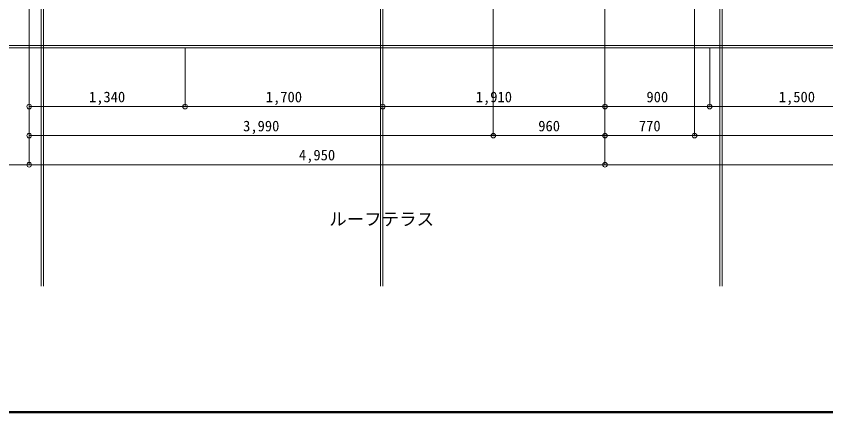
# Model space of a CAD drawing. Units: millimetres at full size, sheet at 1:50. Extents: x -9674 to 9699, y -6794 to 6791.
# Drawn here: x -3144 to 3816, y -6794 to -3380 of the extents above; entities that cross this region are included whole.
import ezdxf
from ezdxf.enums import TextEntityAlignment as Align

# ---------------------------------------------------------------- set-up
doc = ezdxf.new("R2010")
doc.units = ezdxf.units.MM
doc.header["$LTSCALE"] = 50
doc.header["$PDMODE"] = 32
doc.header["$PDSIZE"] = 40
doc.linetypes.add('CHAIN2', pattern=[12, 9, -1, 1, -1])
for name, color, linetype, lineweight in [('0-0_図面枠', 7, 'Continuous', 9), ('1-0_芯', 7, 'CHAIN2', 9), ('1-6_ﾊﾞﾙｺﾆｰ・階段', 7, 'Continuous', 9), ('1-A_文字', 7, 'Continuous', 9), ('1-B_寸法', 7, 'Continuous', 9)]:
    doc.layers.add(name, color=color, linetype=linetype, lineweight=lineweight)
doc.styles.add('ＭＳ ゴシック', font='')
doc.styles.get('ＭＳ ゴシック').set_extended_font_data('MS Gothic')

msp = doc.modelspace()

# ---------------------------------------------------------------- linework, layer by layer
at = {"layer": '0-0_図面枠'}
for p, q in [((-9673.92, -6793.93), (9698.92, -6793.93)), ((-9672.16, -6792.16), (9697.16, -6792.16)), ((-9670.4, -6790.4), (9695.4, -6790.4)), ((9693.64, -6788.64), (-9668.64, -6788.64)), ((-9666.87, -6786.88), (9691.87, -6786.88)), ((-9665.11, -6785.11), (9690.11, -6785.11)), ((-9663.35, -6783.35), (9688.35, -6783.35))]:
    msp.add_line(p, q, dxfattribs=at)
at = {"layer": '1-0_芯'}
for p, q in [((-3032.5, -3658.14), (-3032.5, 5061.86)), ((1917.5, -3658.14), (1917.5, 5061.86)), ((957.5, -3658.14), (957.5, 247.86)), ((2687.5, -3658.14), (2687.5, 247.86))]:
    msp.add_line(p, q, dxfattribs=at)
at = {"layer": '1-6_ﾊﾞﾙｺﾆｰ・階段'}
for p, q in [((-12.5, -3028.14), (-12.5, -5703.77)), ((7.5, -3028.14), (7.5, -5703.77)), ((2903.5, -3028.14), (2903.5, -5703.77)), ((2923.5, -3028.14), (2923.5, -5703.77)), ((-2928.5, -3133.14), (-2928.5, -5703.77)), ((-2908.5, -3133.14), (-2908.5, -5703.77)), ((-6242.5, -3633.14), (6237.5, -3633.14)), ((-6242.5, -3653.14), (6237.5, -3653.14))]:
    msp.add_line(p, q, dxfattribs=at)
at = {"layer": '1-B_寸法'}
for p, q in [((-3032.5, -3658.14), (-3032.5, -4658.14)), ((-1692.5, -3658.14), (-1692.5, -4158.14)), ((7.5, -3658.14), (7.5, -4158.14)), ((957.5, -3658.14), (957.5, -4408.14)), ((1917.5, -3658.14), (1917.5, -4658.14)), ((2687.5, -3658.14), (2687.5, -4408.14)), ((2817.5, -3658.14), (2817.5, -4158.14)), ((-3032.5, -4158.14), (-1692.5, -4158.14)), ((-1692.5, -4158.14), (7.5, -4158.14)), ((7.5, -4158.14), (1917.5, -4158.14)), ((1917.5, -4158.14), (2817.5, -4158.14)), ((2817.5, -4158.14), (4317.5, -4158.14)), ((957.5, -4408.14), (-3032.5, -4408.14)), ((957.5, -4408.14), (1917.5, -4408.14)), ((1917.5, -4408.14), (2687.5, -4408.14)), ((2687.5, -4408.14), (6747.5, -4408.14)), ((-6752.5, -4658.14), (-3032.5, -4658.14)), ((-3032.5, -4658.14), (1917.5, -4658.14)), ((1917.5, -4658.14), (6747.5, -4658.14))]:
    msp.add_line(p, q, dxfattribs=at)
at = {"layer": '1-B_寸法', "color": 3}
for p in [(-3032.5, -4158.14), (-1692.5, -4158.14), (7.5, -4158.14), (1917.5, -4158.14), (2817.5, -4158.14), (-3032.5, -4408.14), (957.5, -4408.14), (1917.5, -4408.14), (2687.5, -4408.14), (-3032.5, -4658.14), (1917.5, -4658.14)]:
    msp.add_point(p, dxfattribs=at)

# ---------------------------------------------------------------- texts
at = {"layer": '1-A_文字', "style": 'ＭＳ ゴシック'}
msp.add_text('ルーフテラス', height=110, dxfattribs=at).set_placement((-452.5, -5214.17), align=Align.BOTTOM_LEFT)
at = {"layer": '1-B_寸法', "style": 'ＭＳ ゴシック'}
for s, p in [('1,340', (-2518.75, -4148.14)), ('1,700', (-998.75, -4148.14)), ('1,910', (806.25, -4148.14)), ('900', (2273.75, -4148.14)), ('1,500', (3411.25, -4148.14)), ('3,990', (-1193.75, -4398.14)), ('960', (1343.75, -4398.14)), ('770', (2208.75, -4398.14)), ('4,950', (-713.75, -4648.14))]:
    msp.add_text(s, height=91.64, dxfattribs=at).set_placement(p, align=Align.BOTTOM_LEFT)

doc.saveas('drawing.dxf')
